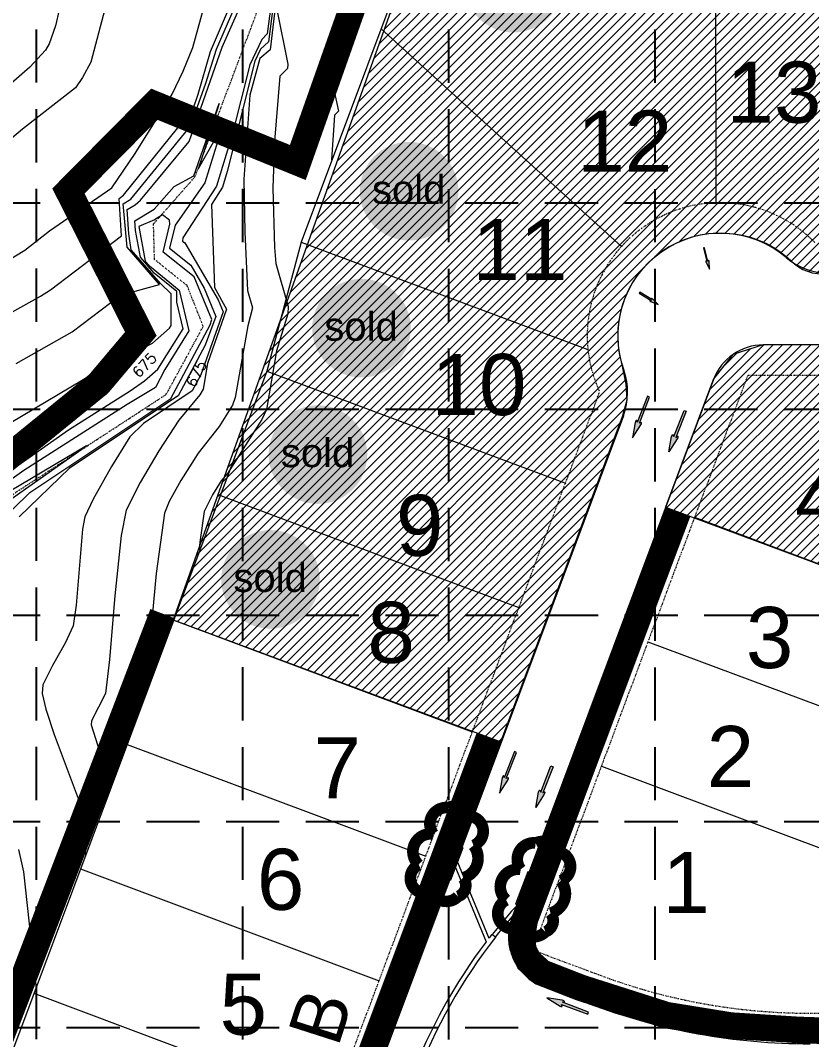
# Model space of a CAD drawing. Extents: x 218174 to 221286, y 216036 to 221010.
# Drawn here: x 219258.1 to 219555.9, y 217897.7 to 218281.2 of the extents above; entities that cross this region are included whole.
import ezdxf
from ezdxf.enums import TextEntityAlignment as Align

# ---------------------------------------------------------------- set-up
doc = ezdxf.new("R2010")
doc.units = 0
doc.header["$MEASUREMENT"] = 0
doc.linetypes.add('DASHED', pattern=[0.75, 0.5, -0.25])
doc.linetypes.add('DIVIDE', pattern=[1.25, 0.5, -0.25, 0, -0.25, 0, -0.25])
doc.layers.get('0').update_dxf_attribs({"lineweight": 0})
for name, color, linetype, lineweight in [('1 ARROWS', 7, 'Continuous', 0), ('1 BLOCK NUMBERS', 7, 'Continuous', 0), ('1 CURB LINE', 7, 'Continuous', 0), ('1 LOT NUMBERS', 7, 'Continuous', 0), ('1 STORM PIPE', 5, 'Continuous', 0), ('1 TOPO', 42, 'Continuous', 0), ('PH.5-10', 7, 'Continuous', 0), ('PH.5-27', 7, 'Continuous', 0), ('PH.5-29', 7, 'Continuous', 0)]:
    doc.layers.add(name, color=color, linetype=linetype, lineweight=lineweight)
for name, color, linetype in [('1 EROSION BLANKETS', 84, 'Continuous'), ('1 INLET PROTECTION', 5, 'Continuous'), ('1 LIMITS OF DISTURBANCE', 1, 'DASHED'), ('1 SILT FENCE', 200, 'Continuous'), ('1 SODDED LOT', 2, 'Continuous'), ('1 SOLD LOT', 7, 'Continuous'), ('BASE', 7, 'Continuous'), ('GRID', 251, 'DASHED')]:
    doc.layers.add(name, color=color, linetype=linetype)
doc.styles.add('ROMANS', font='ROMANS')
doc.styles.add('ryland', font='ARIAL.TTF', dxfattribs={"height": 25})
doc.styles.get("Standard").update_dxf_attribs({"font": 'ARIAL.TTF'})
pattern_1 = [(45, (0, 0), (-1.767766952966369, 1.767766952966369), [])]

# ---------------------------------------------------------------- blocks, each defined once
blk = doc.blocks.new('Sold')
h = blk.add_hatch(color=7)
h.paths.add_polyline_path([(38.78496247210744, 18.77409050585028, 1), (0.5207856342430404, 18.77409050585028, 1)])
h.paths.add_polyline_path([(2.416219880599712, 10.89449421479345), (36.58703529336928, 10.89449421479345), (36.58703529336928, 27.85845966292506), (2.416219880599712, 27.85845966292506)], flags=24)
at = {"layer": 'BASE', "color": 7, "style": 'ryland'}
blk.add_text('sold', height=11.12714691139804, dxfattribs=at).set_placement((19.50162758698563, 13.90398517682713), align=Align.CENTER)

msp = doc.modelspace()

# ---------------------------------------------------------------- hatches: boundary and pattern name
at = {"layer": '1 ARROWS', "linetype": 'Continuous', "lineweight": 0}
h = msp.add_hatch(color=256, dxfattribs=at)
edge = h.paths.add_edge_path()
edge.add_line((219517.1529417033, 218190.8835921718), (219516.9258312688, 218190.5431324212))
edge.add_line((219516.9258312688, 218190.5431324212), (219515.6218358248, 218195.6719586427))
edge.add_line((219515.6218358248, 218195.6719586427), (219515.2055872828, 218195.5640645207))
edge.add_line((219515.2055872828, 218195.5640645207), (219516.5090899091, 218190.4371766312))
edge.add_line((219516.5090899091, 218190.4371766312), (219516.2007608588, 218190.635310903))
edge.add_line((219516.2007608588, 218190.635310903), (219516.1999208379, 218190.6355493935))
edge.add_ellipse((219516.2429250469, 218190.3704701364), major_axis=(-0.06898825617291802, 0.2713680375768179), ratio=0.2857142857652287, start_angle=-17.18267222451993, end_angle=124.7269333373617)
edge.add_line((219516.2185021715, 218190.1996810635), (219516.2185060778, 218190.2002694139))
edge.add_line((219516.2185060778, 218190.2002694139), (219517.4752, 218187.5626))
edge.add_line((219517.4752, 218187.5626), (219517.3412930686, 218190.4836724887))
edge.add_line((219517.3412930686, 218190.4836724887), (219517.3418862965, 218190.4831643959))
edge.add_ellipse((219517.2386404704, 218190.626043824), major_axis=(-0.06898825616497518, 0.27136803757811), ratio=0.2857142857442948, start_angle=234.1684722240313, end_angle=374.4967194364027)
edge.add_line((219517.1529417033, 218190.8835921718), (219517.1529417033, 218190.8835921718))
h = msp.add_hatch(color=256, dxfattribs=at)
edge = h.paths.add_edge_path()
edge.add_line((219495.6768421848, 218176.5416580974), (219495.7464553789, 218176.1383641562))
edge.add_line((219495.7464553789, 218176.1383641562), (219491.2701456111, 218178.9611136737))
edge.add_line((219491.2701456111, 218178.9611136737), (219491.0424756049, 218178.5963255597))
edge.add_line((219491.0424756049, 218178.5963255597), (219495.5170936456, 218175.7746428409))
edge.add_line((219495.5170936456, 218175.7746428409), (219495.1570523763, 218175.7061279938))
edge.add_line((219495.1570523763, 218175.7061279938), (219495.1562788769, 218175.7057227636))
edge.add_ellipse((219495.3699400418, 218175.5430412194), major_axis=(-0.2368383620556225, 0.1493572416285364), ratio=0.2857142857478286, start_angle=-17.1826722312976, end_angle=124.7269333349419)
edge.add_line((219495.4697864494, 218175.4023426738), (219495.4693842932, 218175.4027721408))
edge.add_line((219495.4693842932, 218175.4027721408), (219498.1966, 218174.3545))
edge.add_line((219498.1966, 218174.3545), (219496.088752502, 218176.3812153026))
edge.add_line((219496.088752502, 218176.3812153026), (219496.0895325627, 218176.381255089))
edge.add_ellipse((219495.9162892765, 218176.4138280375), major_axis=(-0.2368383620532019, 0.1493572416361174), ratio=0.285714285684148, start_angle=234.1684722232205, end_angle=374.4967194483311)
edge.add_line((219495.6768421848, 218176.5416580974), (219495.6768421848, 218176.5416580974))
h = msp.add_hatch(color=256, dxfattribs=at)
edge = h.paths.add_edge_path()
edge.add_line((219491.8692719411, 218129.910548196), (219491.1040484624, 218129.6200297558))
edge.add_line((219491.1040484624, 218129.6200297558), (219494.9382817144, 218139.4851045523))
edge.add_line((219494.9382817144, 218139.4851045523), (219494.1352487157, 218139.79292582))
edge.add_line((219494.1352487157, 218139.79292582), (219490.3024645314, 218129.9315793209))
edge.add_line((219490.3024645314, 218129.9315793209), (219490.0306024401, 218130.6123046343))
edge.add_line((219490.0306024401, 218130.6123046343), (219490.0295117856, 218130.6136686444))
edge.add_ellipse((219489.7916293958, 218130.1321320886), major_axis=(0.2028814224405995, 0.5219569718505458), ratio=0.2857142856948957, start_angle=-17.18267222984461, end_angle=124.7269333305307)
edge.add_line((219489.5534878791, 218129.8824319682), (219489.5541776296, 218129.8833853465))
edge.add_line((219489.5541776296, 218129.8833853465), (219488.5365, 218124.1292))
edge.add_line((219488.5365, 218124.1292), (219491.7114127293, 218129.0406468251))
edge.add_line((219491.7114127293, 218129.0406468251), (219491.711788418, 218129.0391305241))
edge.add_ellipse((219491.7096496073, 218129.3916817213), major_axis=(0.2028814224405849, 0.5219569718179337), ratio=0.2857142857165328, start_angle=234.1684722203754, end_angle=374.4967194431338)
edge.add_line((219491.8692719411, 218129.910548196), (219491.8692719411, 218129.910548196))
h = msp.add_hatch(color=256, dxfattribs=at)
edge = h.paths.add_edge_path()
edge.add_line((219503.6896157575, 218125.3074701068), (219504.0568334275, 218124.5759516894))
edge.add_line((219504.0568334275, 218124.5759516894), (219507.9040312762, 218134.4359784007))
edge.add_line((219507.9040312762, 218134.4359784007), (219508.7037510589, 218134.1196490114))
edge.add_line((219508.7037510589, 218134.1196490114), (219504.8580071777, 218124.2633486896))
edge.add_line((219504.8580071777, 218124.2633486896), (219505.5186375068, 218124.5809389573))
edge.add_line((219505.5186375068, 218124.5809389573), (219505.5203633875, 218124.5812061406))
edge.add_ellipse((219505.3699387571, 218124.0656113878), major_axis=(0.2035434977034157, 0.5216991776579245), ratio=0.2857142857715851, start_angle=235.27306666429962, end_angle=377.1826722196301, ccw=False)
edge.add_line((219505.376493308, 218123.7206206873), (219505.3766299709, 218123.7217894513))
edge.add_line((219505.3766299709, 218123.7217894513), (219502.2348, 218118.7948))
edge.add_line((219502.2348, 218118.7948), (219503.2175964624, 218124.5599102101))
edge.add_line((219503.2175964624, 218124.5599102101), (219503.2162942594, 218124.5590473206))
edge.add_ellipse((219503.4562960819, 218124.8173031248), major_axis=(0.2035434976990474, 0.5216991776448917), ratio=0.2857142857824418, start_angle=-14.496719439738285, end_angle=125.831527781479, ccw=False)
edge.add_line((219503.6896157575, 218125.3074701068), (219503.6896157575, 218125.3074701068))
h = msp.add_hatch(color=256, dxfattribs=at)
edge = h.paths.add_edge_path()
edge.add_line((219441.7928719411, 217996.162048196), (219441.0276484624, 217995.8715297558))
edge.add_line((219441.0276484624, 217995.8715297558), (219444.8618817144, 218005.7366045523))
edge.add_line((219444.8618817144, 218005.7366045523), (219444.0588487157, 218006.04442582))
edge.add_line((219444.0588487157, 218006.04442582), (219440.2260645314, 217996.1830793209))
edge.add_line((219440.2260645314, 217996.1830793209), (219439.9542024401, 217996.8638046343))
edge.add_line((219439.9542024401, 217996.8638046343), (219439.9531117856, 217996.8651686444))
edge.add_ellipse((219439.7152293958, 217996.3836320886), major_axis=(0.2028814224405995, 0.5219569718505458), ratio=0.2857142856948957, start_angle=-17.18267222984461, end_angle=124.7269333305307)
edge.add_line((219439.4770878791, 217996.1339319682), (219439.4777776296, 217996.1348853465))
edge.add_line((219439.4777776296, 217996.1348853465), (219438.4601, 217990.3807))
edge.add_line((219438.4601, 217990.3807), (219441.6350127293, 217995.2921468251))
edge.add_line((219441.6350127293, 217995.2921468251), (219441.635388418, 217995.2906305241))
edge.add_ellipse((219441.6332496073, 217995.6431817213), major_axis=(0.2028814224405849, 0.5219569718179337), ratio=0.2857142857165328, start_angle=234.1684722203754, end_angle=374.4967194431338)
edge.add_line((219441.7928719411, 217996.162048196), (219441.7928719411, 217996.162048196))
h = msp.add_hatch(color=256, dxfattribs=at)
edge = h.paths.add_edge_path()
edge.add_line((219453.6132157575, 217991.5589701068), (219453.9804334276, 217990.8274516894))
edge.add_line((219453.9804334276, 217990.8274516894), (219457.8276312762, 218000.6874784007))
edge.add_line((219457.8276312762, 218000.6874784007), (219458.6273510589, 218000.3711490114))
edge.add_line((219458.6273510589, 218000.3711490114), (219454.7816071777, 217990.5148486896))
edge.add_line((219454.7816071777, 217990.5148486896), (219455.4422375068, 217990.8324389573))
edge.add_line((219455.4422375068, 217990.8324389573), (219455.4439633875, 217990.8327061406))
edge.add_ellipse((219455.2935387571, 217990.3171113878), major_axis=(0.2035434977034157, 0.5216991776579245), ratio=0.2857142857715851, start_angle=235.27306666429962, end_angle=377.1826722196301, ccw=False)
edge.add_line((219455.300093308, 217989.9721206873), (219455.3002299709, 217989.9732894514))
edge.add_line((219455.3002299709, 217989.9732894514), (219452.1584, 217985.0463))
edge.add_line((219452.1584, 217985.0463), (219453.1411964624, 217990.8114102101))
edge.add_line((219453.1411964624, 217990.8114102101), (219453.1398942594, 217990.8105473206))
edge.add_ellipse((219453.3798960819, 217991.0688031248), major_axis=(0.2035434976990474, 0.5216991776448917), ratio=0.2857142857824418, start_angle=-14.496719439738285, end_angle=125.831527781479, ccw=False)
edge.add_line((219453.6132157575, 217991.5589701068), (219453.6132157575, 217991.5589701068))
h = msp.add_hatch(color=256, dxfattribs=at)
edge = h.paths.add_edge_path()
edge.add_line((219462.1065858471, 217910.164892128), (219461.8078943939, 217910.9269626492))
edge.add_line((219461.8078943939, 217910.9269626492), (219471.7134401219, 217907.198527258))
edge.add_line((219471.7134401219, 217907.198527258), (219472.0126495185, 217908.004808727))
edge.add_line((219472.0126495185, 217908.004808727), (219462.110847383, 217911.7318350346))
edge.add_line((219462.110847383, 217911.7318350346), (219462.7886242354, 217912.010966884))
edge.add_line((219462.7886242354, 217912.010966884), (219462.789976495, 217912.0120720741))
edge.add_ellipse((219462.3059215915, 217912.2447873314), major_axis=(-0.5240984189763803, 0.1972837011937315), ratio=0.2857142857020514, start_angle=162.817327775261, end_angle=304.7269333335691)
edge.add_line((219462.0536870945, 217912.4802428756), (219462.0546478002, 217912.4795633678))
edge.add_line((219462.0546478002, 217912.4795633678), (219456.2899, 217913.4356))
edge.add_line((219456.2899, 217913.4356), (219461.2350447627, 217910.3134323999))
edge.add_line((219461.2350447627, 217910.3134323999), (219461.2335325691, 217910.3130405048))
edge.add_ellipse((219461.5860407187, 217910.3189522892), major_axis=(-0.5240984189774475, 0.1972837012052887), ratio=0.2857142856885319, start_angle=54.16847222396563, end_angle=194.4967194473595)
edge.add_line((219462.1065858471, 217910.164892128), (219462.1065858471, 217910.164892128))
at = {"layer": '1 SODDED LOT', "lineweight": 0}
h = msp.add_hatch(dxfattribs=at)
h.set_pattern_fill('ANSI31', color=256, scale=20, style=0)
h.set_pattern_definition(pattern_1)
edge = h.paths.add_edge_path()
edge.add_line((219569.522684257, 218186.2599216113), (219569.4762354317, 218327.8225100748))
edge.add_line((219569.4762354317, 218327.8225100748), (219413.5665873419, 218329.7737053859))
edge.add_line((219413.5665873419, 218329.7737053859), (219315.6803451179, 218055.6425014367))
edge.add_line((219315.6803451179, 218055.6425014367), (219438.9116376081, 218009.7397457915))
edge.add_line((219438.9116376081, 218009.7397457915), (219484.7944177805, 218132.1228252839))
edge.add_line((219484.7944177805, 218132.1228252839), (219486.4586122518, 218138.3596293792))
edge.add_line((219486.4586122518, 218138.3596293792), (219486.1812499184, 218144.3192318542))
edge.add_line((219486.1812499184, 218144.3192318542), (219484.7944177805, 218151.1104272742))
edge.add_arc((219521.7769539894, 218162.5353777826), 38.70707272016828, 44.36342708782831, 197.1673967240871, ccw=False)
edge.add_arc((219559.8177614542, 218201.9514319241), 16.12668876049115, 229.9891253274218, 283.5459775910631)
edge.add_line((219563.5950444328, 218186.2733509294), (219566.9234333755, 218186.1347560773))
edge.add_line((219566.9234333755, 218186.1347560773), (219569.522684257, 218186.2599216113))
at = {"layer": '1 SODDED LOT', "linetype": 'Continuous', "lineweight": 0}
h = msp.add_hatch(dxfattribs=at)
h.set_pattern_fill('ANSI31', color=256, scale=20, style=0)
h.set_pattern_definition(pattern_1)
h.paths.add_polyline_path([(219765.1061654834, 217737.7112028543), (219820.4559597838, 217737.8803445924), (219820.3674063963, 217869.238810805), (219764.7284529509, 217869.238810805)])
edge = h.paths.add_edge_path()
edge.add_line((219392.9191595434, 217776.9329323082), (219503.1874212205, 217735.6347871001))
edge.add_line((219503.1874212205, 217735.6347871001), (219545.2747610155, 217737.7092689456))
edge.add_line((219545.2747610155, 217737.7092689456), (219544.9620388578, 217869.1989282809))
edge.add_line((219544.9620388578, 217869.1989282809), (219527.9462781606, 217870.4934774914))
edge.add_arc((219540.1072720005, 218030.339514504), 160.3079702316812, 256.0939915324485, 265.6493513546174, ccw=False)
edge.add_arc((219648.6875470878, 218468.8948250548), 612.1048676870912, 252.6748337847304, 256.09399153244783, ccw=False)
edge.add_arc((219542.3894157452, 218128.1380474948), 255.1532264525371, 247.2631150643335, 252.6748337847356, ccw=False)
edge.add_arc((219437.0571690961, 217876.7878352619), 17.37532503085557, 67.26311506433757, 149.2815408320726)
edge.add_arc((219504.7329934974, 217836.575375594), 96.09672695517695, 149.2815408320733, 167.4738396491667)
edge.add_line((219410.9236490118, 217857.4173481176), (219382.5628099379, 217781.4852028124))
edge.add_line((219382.5628099379, 217781.4852028124), (219392.9191595434, 217776.9329323082))
edge = h.paths.add_edge_path()
edge.add_line((219503.4939324754, 217676.9185169477), (219362.9973775945, 217729.5505135075))
edge.add_line((219362.9973775945, 217729.5505135075), (219339.3473268799, 217666.4878125329))
edge.add_line((219339.3473268799, 217666.4878125329), (219338.1342159053, 217662.0878228623))
edge.add_arc((219354.3549170688, 217657.6156508641), 16.82591657585175, 164.5860589113822, 238.3547042884601)
edge.add_arc((219394.9915523368, 217723.5527015924), 94.27932698923483, 238.3547042884571, 259.0998695616377)
edge.add_line((219377.163550473, 217630.9743356148), (219420.1330092127, 217614.6985716896))
edge.add_line((219420.1330092127, 217614.6985716896), (219456.3142073067, 217607.7152621635))
edge.add_line((219456.3142073067, 217607.7152621635), (219486.9383335118, 217605.8493645292))
edge.add_line((219486.9383335118, 217605.8493645292), (219503.3708029281, 217606.0359461865))
edge.add_line((219503.3708029281, 217606.0359461865), (219503.4939324754, 217676.9185169477))
h.paths.add_polyline_path([(219603.4444759357, 217617.6123004232), (219603.3948313999, 217737.5521012289), (219653.3020606622, 217737.670556031), (219653.5884238337, 217606.336223146), (219603.6218388302, 217606.2179073074)])
edge = h.paths.add_edge_path()
edge.add_line((219852.9123236596, 217617.6052711863), (219855.3005118329, 217737.6588599365))
edge.add_line((219855.3005118329, 217737.6588599365), (219875.2088671156, 217737.8274226601))
edge.add_line((219875.2088671156, 217737.8274226601), (219897.6026933723, 217737.7970012343))
edge.add_line((219897.6026933723, 217737.7970012343), (219935.7913363573, 217732.254986373))
edge.add_line((219935.7913363573, 217732.254986373), (219947.0355462575, 217729.8720750428))
edge.add_line((219947.0355462575, 217729.8720750428), (219930.2047466727, 217615.4713824452))
edge.add_arc((219912.3045011365, 217618.1048931199), 18.09293145760962, 260.3650620723883, 351.6305997655007, ccw=False)
edge.add_arc((219833.2218586187, 217152.2679152177), 454.4090837006611, 80.3650620723886, 85.7845043544528)
edge.add_arc((219831.6893068656, 217131.4755206466), 475.2578819124253, 85.78450435445103, 87.49857078249657)
edge.add_line((219852.4316083198, 217606.2805451043), (219852.9123236596, 217617.6052711863))
edge = h.paths.add_edge_path()
edge.add_line((220000.0525809571, 218320.7632946134), (219925.434517199, 218320.7632946134))
edge.add_line((219925.434517199, 218320.7632946134), (219925.434517199, 218269.9905601809))
edge.add_line((219925.434517199, 218269.9905601809), (219923.4472844212, 218248.1023269008))
edge.add_line((219923.4472844212, 218248.1023269008), (219920.534306976, 218229.5565594878))
edge.add_line((219920.534306976, 218229.5565594878), (219917.7289211493, 218215.0147241945))
edge.add_line((219917.7289211493, 218215.0147241945), (219916.6530263058, 218207.9868073855))
edge.add_line((219916.6530263058, 218207.9868073855), (219916.4972628395, 218205.0294441133))
edge.add_line((219916.4972628395, 218205.0294441133), (219917.353983247, 218200.2821151785))
edge.add_arc((219934.1992905071, 218203.3220811673), 17.11741130833459, 190.2297042983687, 277.5072626087335)
edge.add_line((219936.4357121874, 218186.3513950302), (219975.899639205, 218186.6216442937))
edge.add_arc((219975.7769790978, 218204.5334397019), 17.91221539188102, 270.3923557880413, 313.4071270366879)
edge.add_arc((220009.5342013662, 218168.8450715152), 31.21221518089459, 105.3867092977666, 133.4071270366938, ccw=False)
edge.add_line((220001.2525871402, 218198.9385465939), (220000.0525809571, 218320.7632946134))
edge = h.paths.add_edge_path()
edge.add_line((220103.9063460088, 218319.2931418621), (220193.1174061307, 218318.0194140158))
edge.add_line((220193.1174061307, 218318.0194140158), (220163.8746402019, 218119.3564555208))
edge.add_line((220163.8746402019, 218119.3564555208), (220042.1798327391, 218137.385892475))
edge.add_line((220042.1798327391, 218137.385892475), (220044.5861840681, 218140.0835561292))
edge.add_arc((220017.8112615566, 218163.9671378602), 35.87926910901607, 318.266620132014, 424.3727808259927)
edge.add_line((220033.3295523622, 218196.3168612325), (220103.9063460088, 218319.2931418621))
h.paths.add_polyline_path([(220038.0755571806, 218086.6000838933), (220156.7645438057, 218069.3358957644), (220149.3917326238, 218020.026713317), (220019.239468379, 218038.7625364746), (220026.7336376136, 218088.8372225137)])
h.paths.add_polyline_path([(220135.1579868303, 217920.9188147582), (220004.8329058157, 217939.7023602972), (220019.4060676236, 218038.7803422446), (220149.5912344302, 218019.9564301764)])
h.paths.add_polyline_path([(220113.4777527536, 217772.4574738778), (219983.324186567, 217791.3613502262), (219990.7721261952, 217841.3908731282), (220120.6636178954, 217821.9098234694)])
at = {"layer": '1 SODDED LOT', "lineweight": 0}
h = msp.add_hatch(dxfattribs=at)
h.set_pattern_fill('ANSI31', color=256, scale=20, style=0)
h.set_pattern_definition(pattern_1)
h.paths.add_polyline_path([(219646.2448751877, 218043.9694441905), (219646.2619843669, 218159.1889210199), (219537.7522538617, 218159.08739799), (219526.3116745315, 218155.5257614639), (219518.9988100791, 218146.2764313716), (219500.9881108761, 218098.0720873046)])

# ---------------------------------------------------------------- linework, layer by layer
at = {"layer": '1 ARROWS', "linetype": 'Continuous', "lineweight": 0}
for p, q in [((219515.6218358248, 218195.6719586427), (219515.2055872828, 218195.5640645207)), ((219515.2055872828, 218195.5640645207), (219516.5090899091, 218190.4371766312)), ((219516.9258312688, 218190.5431324212), (219515.6218358248, 218195.6719586427)), ((219516.2007608588, 218190.635310903), (219516.1999208379, 218190.6355493935)), ((219516.5090899091, 218190.4371766312), (219516.2007608588, 218190.635310903)), ((219516.2185021715, 218190.1996810635), (219516.2185060778, 218190.2002694139)), ((219516.2185060778, 218190.2002694139), (219517.4752, 218187.5626)), ((219517.1529417033, 218190.8835921718), (219516.9258312688, 218190.5431324212)), ((219517.1529417033, 218190.8835921718), (219517.1529417033, 218190.8835921718)), ((219517.4752, 218187.5626), (219517.3412930686, 218190.4836724887)), ((219517.3412930686, 218190.4836724887), (219517.3418862965, 218190.4831643959)), ((219491.2701456111, 218178.9611136737), (219491.0424756049, 218178.5963255597)), ((219491.0424756049, 218178.5963255597), (219495.5170936456, 218175.7746428409)), ((219495.7464553789, 218176.1383641562), (219491.2701456111, 218178.9611136737)), ((219495.6768421848, 218176.5416580974), (219495.7464553789, 218176.1383641562)), ((219495.6768421848, 218176.5416580974), (219495.6768421848, 218176.5416580974)), ((219496.088752502, 218176.3812153026), (219496.0895325627, 218176.381255089)), ((219498.1966, 218174.3545), (219496.088752502, 218176.3812153026)), ((219495.1570523763, 218175.7061279938), (219495.1562788769, 218175.7057227636)), ((219495.5170936456, 218175.7746428409), (219495.1570523763, 218175.7061279938)), ((219495.4697864494, 218175.4023426738), (219495.4693842932, 218175.4027721408)), ((219495.4693842932, 218175.4027721408), (219498.1966, 218174.3545)), ((219494.1352487157, 218139.79292582), (219490.3024645314, 218129.9315793209)), ((219491.1040484624, 218129.6200297558), (219494.9382817144, 218139.4851045523)), ((219494.9382817144, 218139.4851045523), (219494.1352487157, 218139.79292582)), ((219504.0568334275, 218124.5759516894), (219507.9040312762, 218134.4359784007)), ((219508.7037510589, 218134.1196490114), (219504.8580071777, 218124.2633486896)), ((219507.9040312762, 218134.4359784007), (219508.7037510589, 218134.1196490114)), ((219490.0306024401, 218130.6123046343), (219490.0295117856, 218130.6136686444)), ((219490.3024645314, 218129.9315793209), (219490.0306024401, 218130.6123046343)), ((219489.5541776296, 218129.8833853465), (219488.5365, 218124.1292)), ((219488.5365, 218124.1292), (219491.7114127293, 218129.0406468251)), ((219489.5534878791, 218129.8824319682), (219489.5541776296, 218129.8833853465)), ((219491.8692719411, 218129.910548196), (219491.1040484624, 218129.6200297558)), ((219491.7114127293, 218129.0406468251), (219491.711788418, 218129.0391305241)), ((219491.8692719411, 218129.910548196), (219491.8692719411, 218129.910548196)), ((219502.2348, 218118.7948), (219503.2175964624, 218124.5599102101)), ((219505.3766299709, 218123.7217894513), (219502.2348, 218118.7948)), ((219503.2175964624, 218124.5599102101), (219503.2162942594, 218124.5590473206)), ((219503.6896157575, 218125.3074701068), (219504.0568334275, 218124.5759516894)), ((219503.6896157575, 218125.3074701068), (219503.6896157575, 218125.3074701068)), ((219504.8580071777, 218124.2633486896), (219505.5186375068, 218124.5809389573)), ((219505.376493308, 218123.7206206873), (219505.3766299709, 218123.7217894513)), ((219505.5186375068, 218124.5809389573), (219505.5203633875, 218124.5812061406)), ((219444.0588487157, 218006.04442582), (219440.2260645314, 217996.1830793209)), ((219441.0276484624, 217995.8715297558), (219444.8618817144, 218005.7366045523)), ((219444.8618817144, 218005.7366045523), (219444.0588487157, 218006.04442582)), ((219453.9804334276, 217990.8274516894), (219457.8276312762, 218000.6874784007)), ((219458.6273510589, 218000.3711490114), (219454.7816071777, 217990.5148486896)), ((219457.8276312762, 218000.6874784007), (219458.6273510589, 218000.3711490114)), ((219439.4777776296, 217996.1348853465), (219438.4601, 217990.3807)), ((219439.4770878791, 217996.1339319682), (219439.4777776296, 217996.1348853465)), ((219439.9542024401, 217996.8638046343), (219439.9531117856, 217996.8651686444)), ((219440.2260645314, 217996.1830793209), (219439.9542024401, 217996.8638046343)), ((219441.7928719411, 217996.162048196), (219441.0276484624, 217995.8715297558)), ((219441.7928719411, 217996.162048196), (219441.7928719411, 217996.162048196)), ((219438.4601, 217990.3807), (219441.6350127293, 217995.2921468251)), ((219441.6350127293, 217995.2921468251), (219441.635388418, 217995.2906305241)), ((219452.1584, 217985.0463), (219453.1411964624, 217990.8114102101)), ((219455.3002299709, 217989.9732894514), (219452.1584, 217985.0463)), ((219453.1411964624, 217990.8114102101), (219453.1398942594, 217990.8105473206)), ((219453.6132157575, 217991.5589701068), (219453.9804334276, 217990.8274516894)), ((219453.6132157575, 217991.5589701068), (219453.6132157575, 217991.5589701068)), ((219454.7816071777, 217990.5148486896), (219455.4422375068, 217990.8324389573)), ((219455.300093308, 217989.9721206873), (219455.3002299709, 217989.9732894514)), ((219455.4422375068, 217990.8324389573), (219455.4439633875, 217990.8327061406)), ((219462.0546478002, 217912.4795633678), (219456.2899, 217913.4356)), ((219456.2899, 217913.4356), (219461.2350447627, 217910.3134323999)), ((219462.0536870945, 217912.4802428756), (219462.0546478002, 217912.4795633678)), ((219462.110847383, 217911.7318350346), (219462.7886242354, 217912.010966884)), ((219472.0126495185, 217908.004808727), (219462.110847383, 217911.7318350346)), ((219462.7886242354, 217912.010966884), (219462.789976495, 217912.0120720741)), ((219461.2350447627, 217910.3134323999), (219461.2335325691, 217910.3130405048)), ((219462.1065858471, 217910.164892128), (219461.8078943939, 217910.9269626492)), ((219461.8078943939, 217910.9269626492), (219471.7134401219, 217907.198527258)), ((219462.1065858471, 217910.164892128), (219462.1065858471, 217910.164892128)), ((219471.7134401219, 217907.198527258), (219472.0126495185, 217908.004808727))]:
    msp.add_line(p, q, dxfattribs=at)
for centre, major_axis, ratio, start_param, end_param in [((219516.2429250469, 218190.3704701364), (-0.06898825617291801, 0.2713680375768178), 0.2857142857652287, -0.2998942046088511, 2.176895652652441), ((219517.2386404704, 218190.626043824), (-0.06898825616497518, 0.27136803757811), 0.2857142857442948, 4.087010844674234, 6.536200792082671), ((219495.9162892765, 218176.4138280375), (-0.2368383620532019, 0.1493572416361174), 0.285714285684148, 4.087010844660083, 6.53620079229086), ((219495.3699400418, 218175.5430412194), (-0.2368383620556225, 0.1493572416285364), 0.2857142857478286, -0.2998942047271438, 2.176895652610208), ((219489.7916293958, 218130.1321320886), (0.2028814224405994, 0.5219569718505457), 0.2857142856948957, -0.2998942047017843, 2.176895652533218), ((219491.7096496073, 218129.3916817213), (0.2028814224405849, 0.5219569718179335), 0.2857142857165328, 4.087010844610428, 6.53620079220015), ((219439.7152293958, 217996.3836320886), (0.2028814224405994, 0.5219569718505457), 0.2857142856948957, -0.2998942047017843, 2.176895652533218), ((219441.6332496073, 217995.6431817213), (0.2028814224405849, 0.5219569718179335), 0.2857142857165328, 4.087010844610428, 6.53620079220015), ((219462.3059215915, 217912.2447873314), (-0.52409841897638, 0.1972837011937315), 0.2857142857020514, 2.841698448977119, 5.31848830617604), ((219461.5860407187, 217910.3189522892), (-0.524098418977447, 0.1972837012052885), 0.2857142856885319, 0.9454181910832955, 3.394608138684109)]:
    msp.add_ellipse(centre, major_axis=major_axis, ratio=ratio, start_param=start_param, end_param=end_param, dxfattribs=at)
at = {"layer": '1 ARROWS', "linetype": 'Continuous', "lineweight": 0, "extrusion": (0, 0, -1)}
for centre, major_axis, ratio, start_param, end_param in [((219503.4562960819, 218124.8173031248), (0.2035434976990474, 0.5216991776448917), 0.2857142857824418, 4.087010844578062, 6.536200792140887), ((219505.3699387571, 218124.0656113878), (0.2035434977034155, 0.5216991776579238), 0.2857142857715851, -0.2998942045235069, 2.176895652623446), ((219453.3798960819, 217991.0688031248), (0.2035434976990474, 0.5216991776448917), 0.2857142857824418, 4.087010844578062, 6.536200792140887), ((219455.2935387571, 217990.3171113878), (0.2035434977034155, 0.5216991776579238), 0.2857142857715851, -0.2998942045235069, 2.176895652623446)]:
    msp.add_ellipse(centre, major_axis=major_axis, ratio=ratio, start_param=start_param, end_param=end_param, dxfattribs=at)
at = {"layer": '1 ARROWS', "linetype": 'Continuous', "lineweight": 0}
for p in [(219516.2007608588, 218190.635310903), (219495.1570523763, 218175.7061279938), (219490.0306024401, 218130.6123046343), (219505.5186375068, 218124.5809389573), (219439.9542024401, 217996.8638046343), (219455.4422375068, 217990.8324389573), (219462.7886242354, 217912.010966884)]:
    msp.add_point(p, dxfattribs=at)
at = {"layer": '1 CURB LINE', "color": 7, "linetype": 'Continuous', "lineweight": 0}
for p, q in [((219986.6464301187, 218159.3891413434), (219537.7510203223, 218159.0941002045)), ((219519.0351803125, 218146.1101655934), (219443.1027271432, 217943.4127006012)), ((219485.0834673116, 218132.4442168767), (219315.6921160009, 217680.2634157964)), ((219454.8156, 217917.6677), (219472.2534, 217911.1353))]:
    msp.add_line(p, q, dxfattribs=at)
for centre, radius, start, end in [((219521.4686489915, 218162.5834057062), 38.5, 49.83618333333334, 199.6650833333333), ((219562.4245737776, 218211.1103283875), 25, 229.8361833333333, 270.0376583333333), ((219537.7641655264, 218139.0941045248), 20, 90.03765823669143, 159.463558693367), ((219461.6722357947, 218141.2142932119), 25, 339.4635583333334, 19.66508333333334), ((219461.8317123558, 217936.3966395327), 20, 159.4635583333334, 249.46355), ((219555.2182758209, 218132.6055172551), 236.4999712600081, 249.4635777777778, 270.0376555555556)]:
    msp.add_arc(centre, radius, start, end, dxfattribs=at)
at = {"layer": '1 EROSION BLANKETS', "lineweight": 0, "const_width": 10, "flags": 128}
for points in [[(219603.5628672685, 217899.7955871172), (219587.3062453719, 217900.1271077033), (219550.9386988505, 217901.304209597), (219525.5361917527, 217902.9418249443), (219501.2808874926, 217906.8721179901), (219469.1685564082, 217917.1212781745), (219454.2627525133, 217922.9394135071), (219449.3717839428, 217927.3612088666), (219447.508555788, 217931.3175459881), (219446.8098398942, 217935.7393413475), (219447.9641500535, 217942.8073491259), (219495.9468745221, 218070.6584808607), (219505.6295439347, 218096.310864744)], [(219329.6283098127, 217730.0053526181), (219360.0286514272, 217812.3741945282), (219408.3219637225, 217941.1587904031), (219434.4987420266, 218011.2003772324)]]:
    msp.add_lwpolyline(points, dxfattribs=at)
at = {"layer": '1 INLET PROTECTION', "color": 170, "ltscale": 100, "const_width": 4.365771642706343}
for points in [[(219428.6682315601, 217970.7306951643, 0.5205670505517462), (219428.6682315601, 217970.7306951643, 0.7651954600696135), (219427.5200900598, 217981.7271179322, 0.4178788784126488), (219419.1778104618, 217984.9548994298, 0.6649002420699669), (219413.5666615997, 217975.0129617351, 0.744833174426672), (219408.0556669575, 217963.4898767741, 0.9756416855879776), (219412.9039753695, 217953.1722612556, 0.5205670505517462), (219422.8304001217, 217951.520858997, 0.5205670505517462), (219424.7813786282, 217958.523343665, 0.5402640007904789), (219428.6682315601, 217970.7306951643)], [(219461.5541935516, 217957.4344128681, 0.5205670505517462), (219461.5541935516, 217957.4344128681, 0.7651954600696135), (219460.4060520513, 217968.4308356359, 0.4178788784126488), (219452.0637724533, 217971.6586171336, 0.6649002420699669), (219446.4526235912, 217961.7166794388, 0.744833174426672), (219440.941628949, 217950.1935944779, 0.9756416855879776), (219445.7899373609, 217939.8759789594, 0.5205670505517462), (219455.7163621131, 217938.2245767007, 0.5205670505517462), (219457.6673406196, 217945.2270613688, 0.5402640007904789), (219461.5541935516, 217957.4344128681)]]:
    msp.add_lwpolyline(points, format="xyb", close=True, dxfattribs=at)
at = {"layer": '1 LIMITS OF DISTURBANCE', "lineweight": 0, "ltscale": 50, "const_width": 10, "flags": 128}
msp.add_lwpolyline([(218444.4822009378, 220364.2087428127), (219055.857668967, 220366.6779388952), (219055.857668967, 220772.7696965267), (219285.0863828114, 220772.7696965267), (219285.0863828114, 220791.7335587853), (219318.8554241965, 220791.7335587853), (219318.8554241965, 220759.5240548454), (219391.601146207, 220758.4415755138), (220987.667060722, 220731.1144035474), (220986.7197379695, 220286.8091661247), (221023.2650102217, 220286.8091661247), (221023.2650102217, 220226.9214105199), (220988.4649376277, 220226.9214105199), (220988.4649376277, 219086.779522647), (220977.7945212361, 219041.6758504541, 0.03000122989087034), (220966.3612096216, 218975.9845275235, 0.03704064733269622), (220958.7390232219, 218777.006480876, -0.0101856939958706), (220966.039779394, 218302.6241112363), (220199.5849835647, 218302.6241112363), (219982.3855932277, 216800.0150451882), (219977.5853550621, 216762.8416492814), (218877.4706299325, 216761.9335807207), (218945.2876769361, 216986.6623163462), (218954.7725792511, 217018.0570657145), (218971.3711209517, 217065.4453673034), (218954.8033776455, 217122.225412711), (218977.97593586, 217150.6427880634), (218953.2759864516, 217263.4655617167), (219000.173787857, 217274.2659437782), (219042.0764653459, 217384.3261462432), (219013.3432068802, 217433.3747258098), (219061.2319781042, 217463.2823920406), (219069.3844603495, 217505.3066446885), (219032.4881251179, 217553.6185555894), (219010.6884965084, 217581.6761660247), (219077.041073506, 217902.0243416065), (219154.3434638442, 217909.6853876947), (219184.1853364456, 217879.8662759533), (219210.362413556, 217907.0696777637), (219196.6583446522, 217984.8573100211), (219196.266951059, 218037.7639563552), (219218.3102775017, 218088.1203908873), (219287.6021185969, 218144.4504261659), (219303.4570167389, 218163.2271045921), (219276.2187716679, 218216.9971774631), (219308.553435998, 218249.6543638936), (219362.5487625909, 218227.735489162), (219407.8256037375, 218356.005375819), (219624.5411199252, 218350.175185403), (219618.323131142, 218768.3288473151), (219580.0265123588, 218772.4883490713), (219581.6915892365, 218810.7557698603), (219618.323131142, 218809.9238764573), (219616.5590213124, 219036.7502892522), (219553.4185778775, 219045.1625951735), (219530.2670641653, 218997.8433700236), (219491.3304662735, 219015.7195186589), (219509.2202568015, 219059.8841450111), (219452.3938470384, 219092.4818319036), (219322.8841444425, 218925.1875902816), (219168.5833565106, 218724.4836401443), (219101.3963737568, 218550.1996503541), (219137.9702208544, 218518.1612799625), (219105.8653205002, 218463.431513591), (219082.6381332332, 218238.5597961059), (218854.7213917476, 217964.361363612), (218635.5148529474, 218283.5341396029), (218444.6246461794, 218285.591644741), (218423.5765368737, 220363.6489399396)], format="xyb", dxfattribs=at)
at = {"layer": '1 SILT FENCE', "lineweight": 0, "const_width": 10, "flags": 128}
msp.add_lwpolyline([(219311.7411341186, 218057.923003503), (219213.2541899247, 217800.637742761)], dxfattribs=at)
at = {"layer": '1 SODDED LOT', "lineweight": 0, "flags": 128}
msp.add_lwpolyline([(219569.522684257, 218186.2599216113), (219569.4762354317, 218327.8225100748), (219413.5665873419, 218329.7737053859), (219315.6803451179, 218055.6425014367), (219438.9116376081, 218009.7397457915), (219484.7944177805, 218132.1228252839), (219486.4586122518, 218138.3596293792), (219486.1812499184, 218144.3192318542), (219484.7944177805, 218151.1104272742, -0.7869504507628734), (219549.4493811911, 218189.5996392973, 0.2380346603827842), (219563.5950444328, 218186.2733509294), (219566.9234333755, 218186.1347560773)], format="xyb", close=True, dxfattribs=at)
msp.add_lwpolyline([(219646.2448751877, 218043.9694441905), (219646.2619843669, 218159.1889210199), (219537.7522538617, 218159.08739799), (219526.3116745315, 218155.5257614639), (219518.9988100791, 218146.2764313716), (219500.9881108761, 218098.0720873046)], close=True, dxfattribs=at)
at = {"layer": '1 STORM PIPE', "linetype": 'Continuous', "lineweight": 0}
for p, q in [((219421.6075, 217962.9986), (219433.4325, 217934.4485)), ((219422.3785, 217965.0568), (219434.4865, 217935.8234)), ((219436.9876, 217936.183), (219435.6132, 217937.2663))]:
    msp.add_line(p, q, dxfattribs=at)
for radius, start, end in [(200.75, 137.4081861111111, 141.7555666666667), (199.25, 137.2333222222223, 141.7555611111111), (199.125, 141.7555611111111, 159.4635944444445), (200.875, 141.7555666666667, 142.277725), (200.875, 142.7718833333334, 159.4635944444445)]:
    msp.add_arc((219593.3758, 217812.9211), radius, start, end, dxfattribs=at)
at = {"layer": '1 TOPO', "color": 5, "linetype": 'Continuous', "lineweight": 0}
for points in [[(219357.2022, 218335.1216), (219358.6087, 218324.874), (219361.2503, 218320.8743), (219354.5001, 218290.447), (219352.1069, 218270.1706), (219348.228, 218266.8352), (219344.5284, 218253.0593), (219342.2305, 218221.5023), (219342.5724, 218201.4879), (219343.5894, 218179.5822), (219345.4906, 218173.0309), (219343.7153, 218166.2164), (219338.9319, 218139.2458), (219337.9272, 218136.3768), (219332.9276, 218128.3543), (219325.0074, 218118.2997), (219318.5355, 218108.0457), (219314.11, 218100.1688), (219312.3669, 218095.732), (219309.2519, 218073.0297), (219305.0271640567, 218027.1472304996)], [(219361.8776, 218336.9114), (219363.3289, 218325.5015), (219363.9593, 218324.4016), (219359.785, 218308.942), (219354.6495, 218285.2787), (219358.7794, 218264.7376), (219358.7147, 218263.0869), (219355.8189, 218260.2064), (219353.7992, 218235.7012), (219353.0931, 218218.0733), (219353.7727, 218195.7699), (219354.2441, 218189.6732), (219358.9151, 218173.586), (219358.7628, 218170.8194), (219354.5531, 218156.852), (219350.7097, 218134.8169), (219349.0558, 218131.0225), (219336.1258, 218110.7513), (219333.7635, 218107.9008), (219330.4683, 218102.6809), (219327.328, 218096.4122), (219325.6631, 218084.8609), (219325.3833227071, 218081.9425820294)], [(219388.3635, 218332.3175), (219392.3245, 218325.485), (219394.0139, 218321.1819), (219392.8965, 218315.3481), (219388.3257, 218300.6202), (219380.2854, 218276.9282), (219375.5793, 218260.4464), (219375.5415, 218258.0736), (219377.893, 218247.0517), (219376.3848, 218245.4821), (219375.1787076411, 218228.751202624)], [(219279.5883, 218315.4288), (219271.4041, 218279.1909), (219268.9059, 218272.3615), (219267.5616, 218270.0223), (219261.6575, 218263.5714), (219252.7075, 218255.6651)], [(219296.8131, 218311.6915), (219284.6467, 218265.4926), (219281.5193, 218259.6901), (219278.8412, 218255.8173), (219258.938, 218240.2573), (219228.4061, 218214.6341)], [(219250.8806, 218169.1501), (219265.7399, 218177.4403), (219269.4722, 218179.8546), (219296.1293, 218200.1347), (219295.3038, 218214.2448), (219296.9448, 218215.4778), (219323.1373, 218247.9753), (219325.0437, 218253.3972), (219329.6799, 218269.4557), (219340.6337, 218295.1473)], [(219353.9739, 218298.9403), (219350.9895, 218276.0908), (219348.9596, 218273.9604), (219344.4914, 218264.4618), (219337.899, 218238.1088), (219331.9495, 218218.8758), (219319.2135, 218199.3338), (219319.1891, 218198.0707), (219319.9918, 218197.4504), (219332.5952, 218176.0244), (219334.439, 218171.5887), (219326.0472, 218147.8816), (219322.839, 218141.8542), (219304.4273, 218129.5487), (219299.2863, 218124.4998), (219292.4354, 218113.3038), (219285.4825, 218101.0298), (219282.4447, 218094.3714), (219281.5329, 218089.7077), (219279.1568, 218061.1188), (219278.051, 218053.3564), (219275.0259, 218046.8707), (219270.2196, 218038.4712), (219266.6377, 218031.1866), (219266.3089, 218027.8641), (219267.6681, 218021.9828), (219270.7868, 218012.5412), (219279.825, 217988.3729), (219280.7309, 217984.3186), (219282.6712600883, 217966.9689012897)], [(219246.2714, 218186.5927), (219259.7555, 218194.7994), (219269.0392, 218202.0504), (219292.6029, 218218.2169), (219301.2749, 218231.1225), (219315.3061, 218253.4502), (219319.4394, 218262.0631), (219322.999, 218271.0399), (219329.0603, 218292.9664)], [(219256.588, 218152.1046), (219277.5894, 218163.9933), (219295.8462, 218177.8117), (219310.5556, 218181.8645), (219298.3767, 218195.8377), (219296.7929, 218212.132), (219299.7149, 218213.9853), (219322.1009, 218241.4332), (219327.9924, 218257.5642), (219331.8953, 218270.3309), (219341.4717, 218292.4529)], [(219354.237, 218294.6937), (219351.5482, 218273.1307), (219348.5442, 218270.3345), (219346.4271, 218265.8339), (219336.0184, 218224.3907), (219334.2197, 218218.436), (219330.0133, 218211.9333), (219331.1327, 218180.7036), (219335.7615, 218172.5189), (219328.5899, 218152.0369), (219326.9674, 218142.4686), (219325.6341, 218140.2476), (219317.8153, 218130.7149), (219310.2886, 218119.2342), (219303.2057, 218107.3221), (219298.0056, 218096.8888), (219296.0094, 218087.3822), (219293.6453, 218064.6929), (219291.6375, 218040.6667), (219290.2099, 218027.8792), (219284.9559, 218017.6666), (219284.8013, 218016.1368), (219288.0578, 218005.8712), (219291.0271, 217997.9462), (219291.7704828755, 217991.4624769114)], [(219249.7682, 218127.1662), (219290.4085, 218151.1851), (219295.5807, 218154.7924), (219300.4069, 218156.1222), (219307.8313, 218159.7426), (219314.2855, 218165.4404), (219314.9189, 218166.4544), (219314.8507, 218178.3436), (219310.873, 218182.1429), (219299.8614, 218194.8388), (219298.9365, 218200.8487), (219298.3488, 218210.0572), (219301.3543, 218211.7622), (219303.3651, 218213.5413), (219321.6594, 218235.6355), (219334.0926, 218271.115), (219342.3494, 218289.991)], [(219250.2434, 218108.9037), (219276.3006, 218127.1016), (219299.4425, 218141.8236), (219304.836, 218145.6195), (219309.829, 218150.0195), (219319.3538, 218165.1864), (219317.0116, 218175.1965), (219317.0078, 218179.1376), (219308.5303, 218186.1157), (219303.2905, 218192.1273), (219301.5229, 218202.1115), (219301.2601, 218205.7937), (219308.5144, 218210.201), (219316.0091, 218218.7441), (219323.3739, 218222.7009), (219332.965, 218249.9134), (219325.1101, 218225.4905), (219334.0233, 218241.137), (219327.5205, 218220.1154), (219316.3796, 218204.1746), (219314.2629, 218195.5198), (219322.3279, 218189.1102), (219327.2996, 218180.4394), (219331.7302, 218169.781), (219327.6675, 218159.0265), (219317.474, 218139.8755), (219276.6197, 218112.7111), (219257.6872, 218094.3394)], [(219255.1264, 218097.1715), (219261.6662, 218103.5943), (219314.819, 218138.9377), (219329.572, 218166.7045), (219330.2462, 218168.5959), (219323.6028, 218184.6771), (219311.8651, 218193.9295), (219314.4086, 218204.4921), (219314.2878, 218206.0376), (219311.5872, 218207.9932), (219308.5745, 218206.1832), (219302.7492, 218203.6809), (219305.1278, 218190.6619), (219306.7591, 218188.7903), (219317.8812, 218179.7006), (219321.4768, 218164.4012), (219312.466, 218149.8937), (219308.9749, 218143.0762), (219298.2726, 218136.7009), (219259.3954, 218111.7838), (219250.1294, 218105.2687)], [(219251.4712, 218098.9041), (219283.0805, 218121.1583), (219250.1672, 218101.6778)], [(219257.4221, 217969.2268), (219259.2944, 217960.7975), (219264.1316887281, 217917.0634968694)]]:
    msp.add_lwpolyline(points, dxfattribs=at)
at = {"layer": 'GRID', "color": 253, "linetype": 'DASHED', "ltscale": 40}
for p, q in [((219264.2472237629, 216427.7805951761), (219264.2472237629, 220928.2973227122)), ((219341.8400059447, 216427.7683959682), (219341.8400059447, 220928.2973227122)), ((219419.4327881263, 216427.7561967602), (219419.4327881263, 220928.2973227122)), ((219497.025570308, 216427.7439975522), (219497.025570308, 220928.2973227122)), ((218255.5410554017, 218212.5499463547), (221204.0667783041, 218212.5499463547)), ((218255.5410554017, 218134.9571641729), (221204.0667783041, 218134.9571641729)), ((218255.5410554017, 218057.3643819915), (221204.0667783041, 218057.3643819915)), ((218255.5410554017, 217979.7715998097), (221204.0667783041, 217979.7715998097)), ((218255.5410554017, 217902.178817628), (221204.0667783041, 217902.178817628))]:
    msp.add_line(p, q, dxfattribs=at)
at = {"layer": 'PH.5-10', "color": 7, "linetype": 'Continuous', "lineweight": 0}
for points in [[(219416.9035, 217958.9932), (219420.181, 217957.7654), (219424.7414, 217969.9392), (219421.4639, 217971.167)], [(219417.5471, 217959.286), (219419.8882, 217958.409), (219424.0978, 217969.6464), (219421.7567, 217970.5234)], [(219444.5287, 217948.6446), (219447.8062, 217947.4168), (219452.3666, 217959.5906), (219449.0891, 217960.8184)], [(219445.1723, 217948.9374), (219447.5134, 217948.0604), (219451.723, 217959.2978), (219449.3819, 217960.1748)]]:
    msp.add_lwpolyline(points, close=True, dxfattribs=at)
at = {"layer": 'PH.5-27', "color": 7, "linetype": 'DIVIDE', "lineweight": 0}
for p, q in [((219531.8700582507, 218147.5902323984), (219450.8900546464, 217931.4186119572)), ((219996.4913471664, 218147.895609534), (219531.8700582507, 218147.5902323984)), ((219450.8901, 217931.4186), (219476.2876, 217921.9044)), ((219555.3661300974, 217907.6056235939), (219889.8236654653, 217907.8254492599))]:
    msp.add_line(p, q, dxfattribs=at)
for points in [[(219211.063, 217864.2242), (219233.1502, 217909.5981), (219218.5157, 217938.4546), (219212.7395, 217975.3617), (219213.8708, 218024.995), (219222.411, 218056.9896), (219250.3944, 218099.6627), (219313.0586, 218140.499), (219326.9585, 218166.0699), (219320.9083, 218181.3899), (219308.6134, 218191.2406), (219308.2468, 218204.6142), (219323.8414, 218222.3243), (219346.8796, 218283.5174), (219349.45, 218304.3745), (219337.4209, 218331.4252), (219532.2897, 218327.8346), (219898.343505852, 218322.2612747893)], [(218908.6324089938, 217823.6751240059), (219301.9411235511, 217676.337832194), (219476.1667758507, 218141.4235311808)]]:
    msp.add_lwpolyline(points, dxfattribs=at)
for centre, radius, start, end in [((219521.4686489915, 218162.5834057062), 50, 44.46465277777779, 205.036625), ((219555.2182758209, 218132.6055172551), 224.9999712600081, 249.4635777777778, 270.0376555555556)]:
    msp.add_arc(centre, radius, start, end, dxfattribs=at)
at = {"layer": 'PH.5-29', "color": 7, "linetype": 'Continuous', "lineweight": 0}
for p, q in [((219519.9658, 218212.5608), (219519.8898516862, 218328.0630762627)), ((219484.3917, 218196.1288), (219393.8605, 218278.0367)), ((219363.7945, 218197.7773), (219471.7446, 218157.3382)), ((219350.9366, 218149.2009), (219463.3105, 218107.1045)), ((219333.3965, 218102.3784), (219445.7704, 218060.282)), ((219511.8818376019, 218094.2327879025), (219646.2450861873, 218043.899000647)), ((219315.8563, 218055.5559), (219428.2302, 218013.4596)), ((219494.341712122, 218047.4103974487), (219606.7156233955, 218005.3140310465)), ((219298.3162, 218008.7335), (219410.6901, 217966.6371)), ((219476.8015743339, 218000.5879741417), (219604.4209747612, 217952.7804983703)), ((219280.776, 217961.911), (219393.1499, 217919.8146)), ((219263.2359, 217915.0885), (219375.6098, 217872.9922))]:
    msp.add_line(p, q, dxfattribs=at)
msp.add_lwpolyline([(219413.3363, 218330.0264), (219363.7945, 218197.7773), (219350.9366, 218149.2009), (219189.5672122746, 217718.4341985992)], dxfattribs=at)

# ---------------------------------------------------------------- block references
at = {"layer": '1 SOLD LOT', "lineweight": 0, "xscale": 0.9695700000156648, "yscale": 0.969569999986561, "zscale": 0.9695699999999999}
for p in [(219424.6525230225, 218277.0085976146), (219385.3824359337, 218198.7221211387), (219367.4564258111, 218147.1848790196), (219351.0711677934, 218099.6015769016), (219333.221246566, 218052.6524578692)]:
    msp.add_blockref('Sold', p, dxfattribs=at)

# ---------------------------------------------------------------- texts
at = {"layer": '1 BLOCK NUMBERS', "color": 7, "linetype": 'Continuous', "lineweight": 0}
msp.add_text('BLOCK B', height=20, rotation=72.22906121563084, dxfattribs=at).set_placement((219336.8465700668, 217799.8820775341), align=Align.MIDDLE_LEFT)
at = {"layer": '1 LOT NUMBERS', "color": 7, "linetype": 'Continuous', "lineweight": 0}
for s, p in [('13', (219523.8617797521, 218254.1873241269)), ('12', (219467.7227259616, 218235.7747868726)), ('11', (219428.266304404, 218195.0240888034)), ('10', (219412.8751150043, 218144.182148908)), ('4', (219549.734383066, 218101.4795475047)), ('9', (219399.497600248, 218091.1756438199)), ('8', (219388.735700248, 218050.9282438199)), ('3', (219531.176683066, 218048.9782475047)), ('2', (219516.443783066, 218004.1822475047)), ('7', (219368.468900248, 217999.9174438199)), ('6', (219347.129000248, 217957.9924438199)), ('1', (219499.798383066, 217956.8177475047)), ('5', (219333.113000248, 217910.9883438199))]:
    msp.add_text(s, height=23, dxfattribs=at).set_placement(p, align=Align.MIDDLE_LEFT)
at = {"layer": '1 TOPO', "color": 5, "linetype": 'Continuous', "lineweight": 0, "style": 'ROMANS'}
for rotation, p in [(46.62241111111111, (219304.8140581441, 218151.5098705696)), (62.33953333333334, (219324.3338642147, 218148.2730413486))]:
    msp.add_text('675', height=4.000000200000001, rotation=rotation, dxfattribs=at).set_placement(p, align=Align.MIDDLE)

doc.saveas('drawing.dxf')
